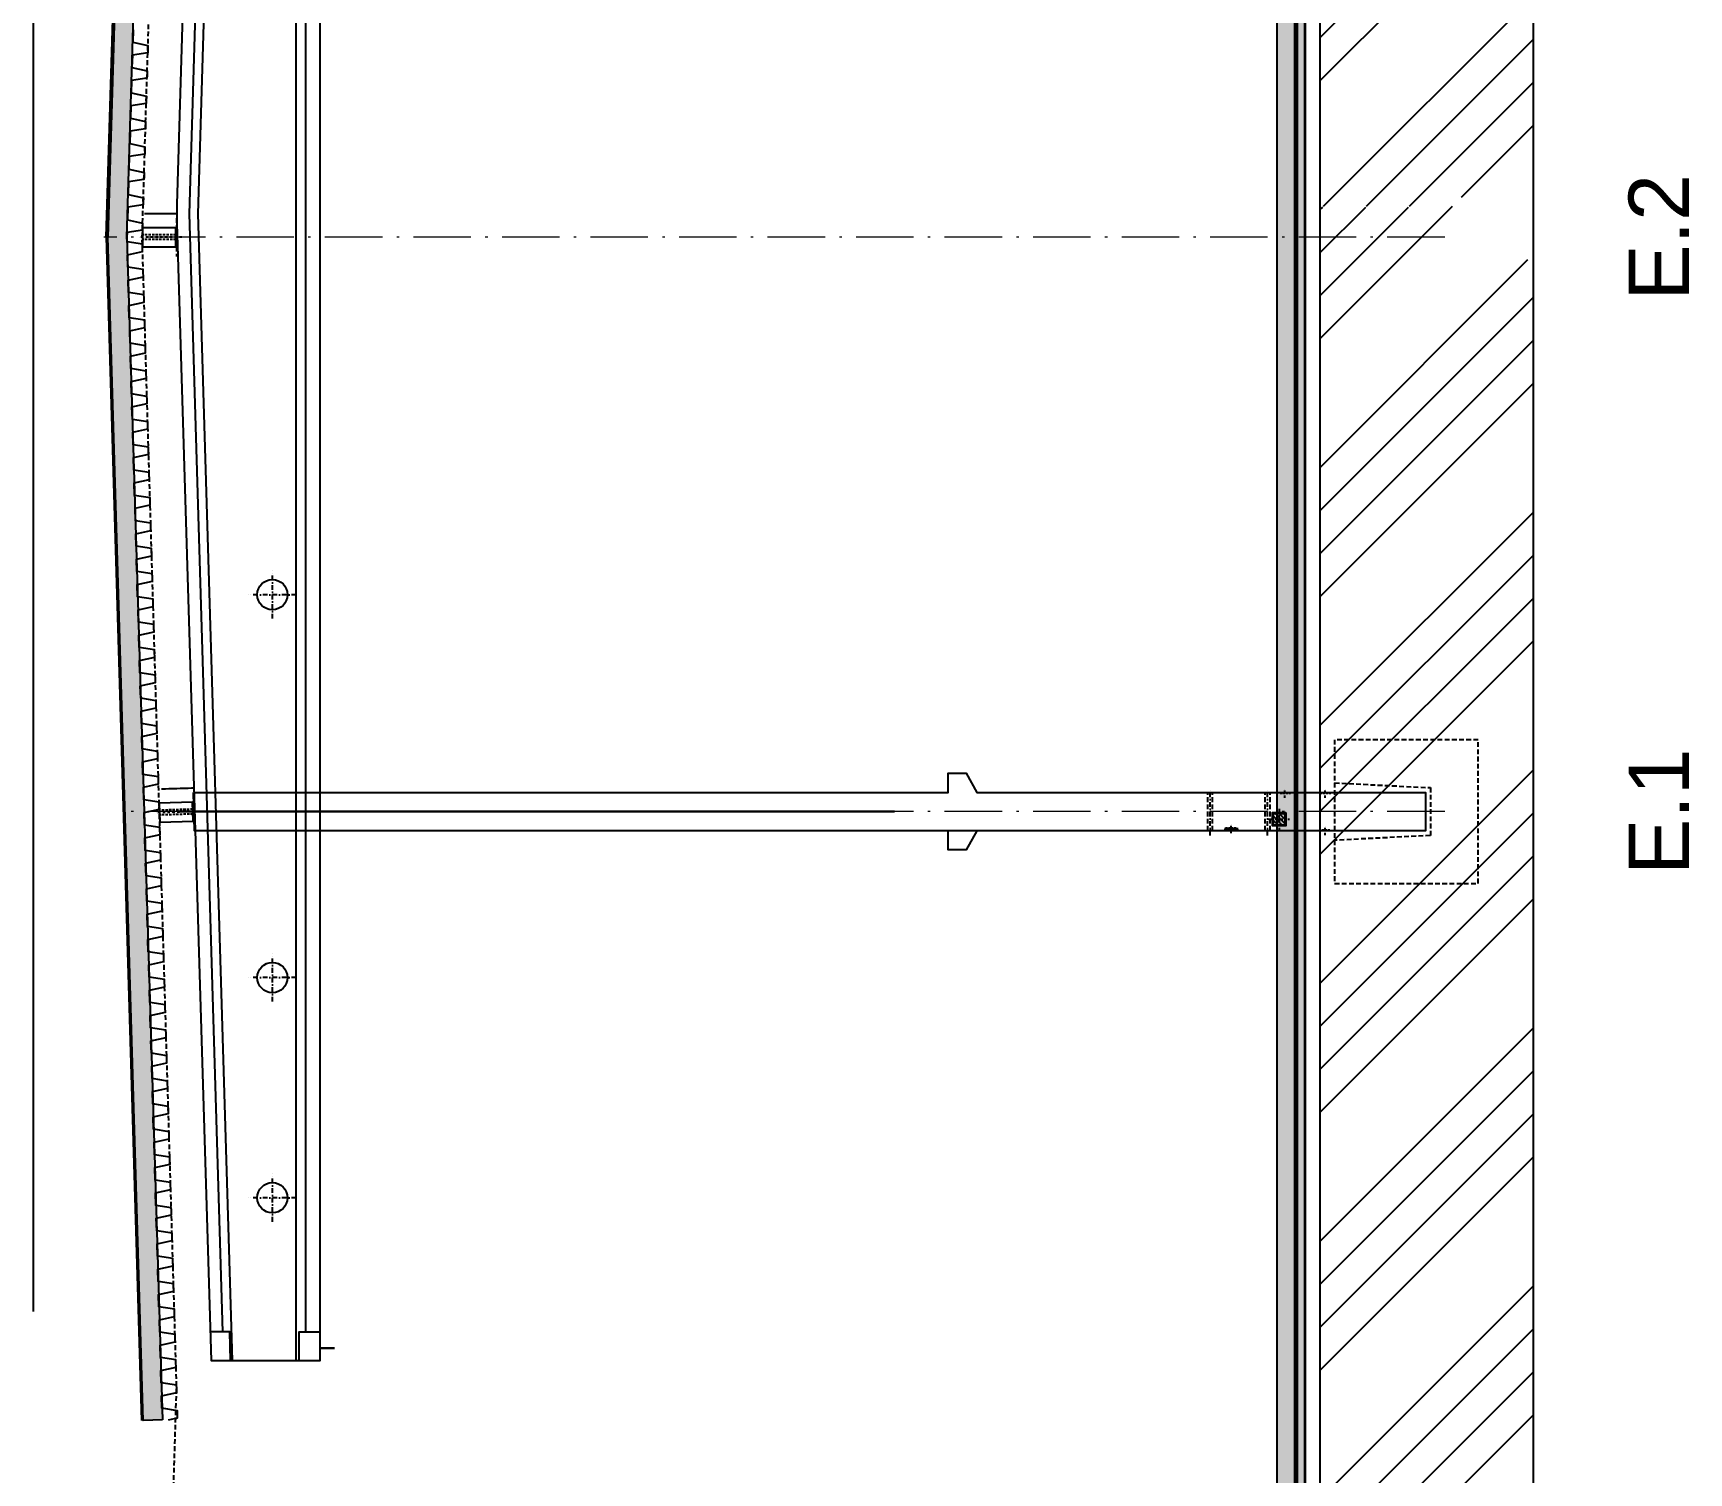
# Model space of a CAD drawing. Header units: millimetres. Extents: x 325046 to 1268204, y 1875583 to 2761998.
# Drawn here: x 1247475 to 1264777, y 2565985 to 2581025 of the extents above; entities that cross this region are included whole.
import ezdxf
from ezdxf.enums import TextEntityAlignment as Align

# ---------------------------------------------------------------- set-up
doc = ezdxf.new("R2010")
doc.units = ezdxf.units.MM
doc.header["$LTSCALE"] = 100
for name, pattern in [('ACAD_ISO10W100', [18.5, 12, -3, 0.5, -3]), ('DASHDOT', [1, 0.5, -0.25, 0, -0.25]), ('DASHED', [0.75, 0.5, -0.25])]:
    doc.linetypes.add(name, pattern=pattern)
for name, color, linetype in [('005', 9, 'Continuous'), ('025', 1, 'Continuous'), ('035', 7, 'Continuous'), ('DEHA', 2, 'Continuous'), ('KOTY', 2, 'Continuous'), ('kóty 100', 5, 'Continuous'), ('PŘÍČKY - ZDĚNÉ', 4, 'Continuous'), ('ŠRAF-TERÉN', 34, 'Continuous'), ('ŽB - MONOLIT', 4, 'Continuous'), ('ŽB - PREFA', 3, 'Continuous')]:
    doc.layers.add(name, color=color, linetype=linetype)
for name, color, linetype, lineweight, true_color in [('IZOLACE - H', 7, 'Continuous', 9, 0x525252), ('PŘÍČKY - SDK', 7, 'Continuous', 30, 0x6a1174), ('TRAPÉZ -  KRYTINA', 7, 'Continuous', 25, 0x005875)]:
    doc.layers.add(name, color=color, linetype=linetype, lineweight=lineweight, true_color=true_color)
for name, color, linetype, true_color in [('Izolace tepelná', 7, 'Continuous', 0xfdf0ce), ('Popis OS', 7, 'Continuous', 0xbd0a5d), ('Příprava na dock', 7, 'Continuous', 0x616161), ('ŽB - Šraf-monol', 7, 'Continuous', 0x6bc2a4)]:
    doc.layers.add(name, color=color, linetype=linetype, true_color=true_color)
doc.layers.add('Objekty - osy', color=5, linetype='ACAD_ISO10W100', lineweight=20)
doc.styles.add('ARIL-TENKÝ', font='arial.ttf')

# ---------------------------------------------------------------- blocks, each defined once
blk = doc.blocks.new('hlavice 4 pohled')
at = {"layer": 'Příprava na dock', "linetype": 'DASHED'}
blk.add_lwpolyline([(2018455, -5355778), (2018455, -5354278), (2016955, -5354278), (2016955, -5355778)], close=True, dxfattribs=at)
blk.add_lwpolyline([(2018005, -5354278), (2017955, -5355278), (2017455, -5355278), (2017405, -5354278)], dxfattribs=at)
blk = doc.blocks.new('V3 POHL')
at = {"layer": '005', "linetype": 'DASHDOT'}
for points in [[(1939746, -5358205), (1939746, -5358705), (1939746, -5358705)], [(1939996, -5358455), (1939496, -5358455), (1939496, -5358455)], [(1939746, -5360505), (1939746, -5361005), (1939746, -5361005)], [(1939996, -5360755), (1939496, -5360755), (1939496, -5360755)], [(1939746, -5364505), (1939746, -5365005), (1939746, -5365005)], [(1939996, -5364755), (1939496, -5364755), (1939496, -5364755)], [(1939746, -5372965), (1939746, -5372465), (1939746, -5372465)], [(1939996, -5372715), (1939496, -5372715), (1939496, -5372715)], [(1939746, -5376965), (1939746, -5376465), (1939746, -5376465)], [(1939996, -5376715), (1939496, -5376715), (1939496, -5376715)], [(1939746, -5379265), (1939746, -5378765), (1939746, -5378765)], [(1939996, -5379015), (1939496, -5379015), (1939496, -5379015)]]:
    blk.add_lwpolyline(points, dxfattribs=at)
at = {"layer": '025', "linetype": 'DASHED'}
for points, const_width in [([(1940396, -5356835), (1940246, -5356835)], 25), ([(1938926, -5362735), (1938586, -5362725)], 20), ([(1938749, -5368735), (1938409, -5368735)], 20), ([(1938926, -5374735), (1938586, -5374745)], 20), ([(1940396, -5380585), (1940246, -5380585)], 25)]:
    blk.add_lwpolyline(points, dxfattribs=dict(at, const_width=const_width))
at = {"layer": '025', "linetype": 'DASHED', "ltscale": 0.5}
blk.add_lwpolyline([(1939065, -5358095), (1939062, -5358195), (1939112, -5358197), (1939115, -5358097)], close=True, dxfattribs=at)
at = {"layer": '035', "ltscale": 0.5}
blk.add_lwpolyline([(1939146, -5356805), (1939104, -5356805), (1938749, -5368634), (1938749, -5368836), (1939105, -5380715), (1940246, -5380715), (1940246, -5356705), (1939146, -5356705), (1939146, -5356805)], close=True, dxfattribs=at)
for points in [[(1939326, -5356705), (1938966, -5368735), (1939325, -5380715)], [(1939311, -5356705), (1939302, -5357005), (1939098, -5357005)], [(1939976, -5380715), (1939976, -5380715), (1939996, -5380715), (1939996, -5356705), (1939976, -5356705), (1939976, -5356705)], [(1940026, -5356705), (1940026, -5357005), (1940246, -5357005)], [(1939228, -5357005), (1938876, -5368735), (1939226, -5380415)], [(1940096, -5380415), (1940096, -5357005)], [(1939309, -5380715), (1939300, -5380415), (1939096, -5380415)], [(1940026, -5380715), (1940026, -5380415), (1940246, -5380415)]]:
    blk.add_lwpolyline(points, dxfattribs=at)
for centre in [(1939746, -5358455), (1939746, -5360755), (1939746, -5364755), (1939746, -5372715), (1939746, -5376715), (1939746, -5379015)]:
    blk.add_circle(centre, 158, dxfattribs=at)
at = {"layer": 'DEHA', "color": 3, "linetype": 'DASHDOT'}
blk.add_lwpolyline([(1938964, -5358145), (1939164, -5358145)], dxfattribs=at)

msp = doc.modelspace()

# ---------------------------------------------------------------- hatches: boundary and pattern name
at = {"layer": 'Izolace tepelná'}
h = msp.add_hatch(color=256, dxfattribs=at)
h.dxf.hatch_style = 1
h.paths.add_polyline_path([(1248437.7, 2584981.3), (1248257.8, 2578984), (1248457.7, 2578978), (1248637.6, 2584975.3)])
h.paths.add_polyline_path([(1248617.7, 2590978.6), (1248437.7, 2584981.3), (1248637.6, 2584975.3), (1248639.4, 2585033.1), (1248817.6, 2590972.6)])
h.paths.add_polyline_path([(1248625.9, 2591253.5), (1248617.7, 2590978.6), (1248817.6, 2590972.6), (1248825.8, 2591247.5)])
h.paths.add_polyline_path([(1248455.2, 2578892.7), (1248255.1, 2578892.7), (1248257.8, 2578984), (1248457.7, 2578978)])
h = msp.add_hatch(color=256, dxfattribs=at)
h.dxf.hatch_style = 1
h.paths.add_polyline_path([(1260685.4, 2558918.5), (1260768, 2559063.8), (1260765.4, 2591242.7), (1260685.4, 2591242.7)])
h = msp.add_hatch(color=256, dxfattribs=at)
h.dxf.hatch_style = 1
h.paths.add_polyline_path([(1248437.7, 2572804.1), (1248257.8, 2578801.4), (1248457.7, 2578807.4), (1248637.6, 2572810.1)])
h.paths.add_polyline_path([(1248617.7, 2566806.8), (1248437.7, 2572804.1), (1248637.6, 2572810.1), (1248639.4, 2572752.4), (1248817.6, 2566812.8)])
h.paths.add_polyline_path([(1248625.9, 2566531.9), (1248617.7, 2566806.8), (1248817.6, 2566812.8), (1248825.8, 2566537.9)])
h.paths.add_polyline_path([(1248455.2, 2578892.7), (1248255.1, 2578892.7), (1248257.8, 2578801.4), (1248457.7, 2578807.4)])
at = {"layer": 'Příprava na dock'}
h = msp.add_hatch(dxfattribs=at)
h.set_pattern_fill('ANSI31', color=256, scale=250, angle=270)
h.set_pattern_definition([(315, (5874961.077, 2082741.14), (22.09708691, 22.09708691), [])])
h.paths.add_polyline_path([(1260555.4, 2572872.7), (1260555.4, 2572752.7), (1260435.4, 2572752.7), (1260435.4, 2572872.7)])
at = {"layer": 'ŠRAF-TERÉN'}
h = msp.add_hatch(dxfattribs=at)
h.set_pattern_fill('ANSI34', color=256, scale=100, angle=180, style=0)
h.set_pattern_definition([(225, (3780842.9, 1468831.5), (1347.0384, -1347.0384), []), (225, (3780393.9, 1468831.5), (1347.0384, -1347.0384), []), (225, (3779944.9, 1468831.5), (1347.0384, -1347.0384), []), (225, (3779495.9, 1468831.5), (1347.0384, -1347.0384), [])])
h.paths.add_polyline_path([(1260925.4, 2590742.7), (1260925.4, 2585167.7), (1262275.4, 2585167.7), (1262275.4, 2585717.7), (1263149.8, 2585717.7), (1263149.8, 2590242.7), (1262275.4, 2590242.7), (1262275.4, 2590742.7)])
h.paths.add_polyline_path([(1261234.3, 2596248.2), (1261075.4, 2592447.7), (1261075.4, 2591734.2), (1261273.8, 2591580.2), (1261273.8, 2591242.7), (1262275.4, 2591242.7), (1262275.4, 2591742.7), (1263149.8, 2591742.7), (1263149.8, 2596248.2)])
h.paths.add_polyline_path([(1260925.4, 2579217.7), (1262275.4, 2579217.7), (1262275.4, 2579717.7), (1263149.8, 2579717.7), (1263149.8, 2584217.7), (1262275.4, 2584217.7), (1262275.4, 2584767.7), (1262235.4, 2584767.7), (1262235.4, 2584767.7), (1262115.4, 2584767.7), (1260925.4, 2584767.7)])
h.paths.add_polyline_path([(1260925.4, 2578967.7), (1262275.4, 2578967.7), (1262275.4, 2579217.7), (1262235.4, 2579217.7), (1262235.4, 2579207.7), (1262115.4, 2579207.7), (1260925.4, 2579208.6)])
h.paths.add_polyline_path([(1260925.4, 2578967.7), (1260925.4, 2578717.7), (1262115.4, 2578717.7), (1262115.4, 2578727.7), (1262235.4, 2578727.7), (1262275.4, 2578727.3), (1262275.4, 2578967.7)])
h.paths.add_polyline_path([(1260925.4, 2559063.8), (1263149.8, 2559063.8), (1263149.8, 2578217.7), (1262275.4, 2578217.7), (1262275.4, 2578717.7), (1262235.4, 2578717.7), (1262235.4, 2578717.7), (1262115.4, 2578717.7), (1260925.4, 2578717.7)])
h.paths.add_polyline_path([(1262275.4, 2578617.7), (1262275.4, 2578217.7), (1263149.8, 2578217.7), (1263149.8, 2578661.4)], flags=17)
h.paths.add_polyline_path([(1262275.4, 2578967.7), (1262275.4, 2578717.7), (1263149.8, 2578717.7), (1263149.8, 2578967.7)])
h.paths.add_polyline_path([(1262275.4, 2579217.7), (1262275.4, 2578967.7), (1263149.8, 2578967.7), (1263149.8, 2579217.7)])
h.paths.add_polyline_path([(1262275.4, 2579717.7), (1262275.4, 2579317.7), (1263149.8, 2579274), (1263149.8, 2579717.7)], flags=17)
h.paths.add_polyline_path([(1262275.4, 2584667.7), (1262275.4, 2584217.7), (1263149.8, 2584217.7), (1263149.8, 2584711.4)], flags=17)
h.paths.add_polyline_path([(1262275.4, 2584967.7), (1262275.4, 2584767.7), (1263149.8, 2584767.7), (1263149.8, 2584967.7)])
h.paths.add_polyline_path([(1262275.4, 2585167.7), (1262275.4, 2584967.7), (1263149.8, 2584967.7), (1263149.8, 2585167.7)])
h.paths.add_polyline_path([(1262275.4, 2585717.7), (1262275.4, 2585267.7), (1263149.8, 2585224), (1263149.8, 2585717.7)], flags=17)
h.paths.add_polyline_path([(1262275.4, 2590642.7), (1262275.4, 2590242.7), (1263149.8, 2590242.7), (1263149.8, 2590686.4)], flags=17)
h.paths.add_polyline_path([(1262275.4, 2590967.7), (1262275.4, 2590742.7), (1263149.8, 2590742.7), (1263149.8, 2590967.7)])
h.paths.add_polyline_path([(1262275.4, 2591242.7), (1262275.4, 2590967.7), (1263149.8, 2590967.7), (1263149.8, 2591242.7)])
h.paths.add_polyline_path([(1262275.4, 2591742.7), (1262275.4, 2591342.7), (1263149.8, 2591299), (1263149.8, 2591742.7)], flags=17)
at = {"layer": 'ŽB - Šraf-monol'}
msp.add_hatch(color=256, dxfattribs=at).paths.add_polyline_path([(1260475.4, 2559144.3), (1260655.4, 2559063.8), (1260655.4, 2591242.7), (1260475.4, 2591242.7)])

# ---------------------------------------------------------------- linework, layer by layer
at = {"layer": '025', "linetype": 'DASHED', "ltscale": 0.4}
for points in [[(1260495.4, 2573092.7), (1260615.4, 2573092.7), (1260615.4, 2573082.7), (1260495.4, 2573082.7), (1260495.4, 2573092.7)], [(1260915.4, 2573092.7), (1261035.4, 2573092.7), (1261035.4, 2573082.7), (1260915.4, 2573082.7), (1260915.4, 2573092.7)], [(1259935.4, 2572722.7), (1260055.4, 2572722.7), (1260055.4, 2572712.7), (1259935.4, 2572712.7), (1259935.4, 2572722.7)], [(1260915.4, 2572702.7), (1261035.4, 2572702.7), (1261035.4, 2572692.7), (1260915.4, 2572692.7), (1260915.4, 2572702.7)]]:
    msp.add_lwpolyline(points, dxfattribs=at)
at = {"layer": '025'}
msp.add_lwpolyline([(1260555.4, 2572872.7), (1260555.4, 2572752.7), (1260435.4, 2572752.7), (1260435.4, 2572872.7), (1260555.4, 2572872.7)], dxfattribs=at)
at = {"layer": '035', "linetype": 'DASHED'}
for points in [[(1248975.4, 2579092.7), (1248975.4, 2578692.7)], [(1259750.4, 2572692.7), (1259750.4, 2573092.7)], [(1259800.4, 2572692.7), (1259800.4, 2573092.7)], [(1260350.4, 2572692.7), (1260350.4, 2573092.7)], [(1260400.4, 2572692.7), (1260400.4, 2573092.7)]]:
    msp.add_lwpolyline(points, dxfattribs=at)
at = {"layer": '035', "linetype": 'DASHED', "ltscale": 0.5}
for points in [[(1248968.4, 2578917.7), (1248618.4, 2578917.7)], [(1248968.4, 2578867.7), (1248618.4, 2578867.7)], [(1249144.7, 2572917.4), (1248794.8, 2572906.9)], [(1249146.2, 2572867.5), (1248796.3, 2572857)]]:
    msp.add_lwpolyline(points, dxfattribs=at)
at = {"layer": '035', "ltscale": 0.5}
msp.add_lwpolyline([(1249150.4, 2573092.7), (1257035.4, 2573092.7), (1257035.4, 2573292.7), (1257225.4, 2573292.7), (1257335.4, 2573092.7), (1262025.4, 2573092.7), (1262025.4, 2572692.7), (1257335.4, 2572692.7), (1257225.4, 2572492.7), (1257035.4, 2572492.7), (1257035.4, 2572692.7), (1249162.4, 2572692.7), (1249150.4, 2573092.7)], dxfattribs=at)
at = {"layer": '035'}
msp.add_lwpolyline([(1260565.4, 2572882.7), (1260565.4, 2572742.7), (1260425.4, 2572742.7), (1260425.4, 2572882.7)], close=True, dxfattribs=at)
for points in [[(1260435.4, 2572872.7), (1260425.4, 2572882.7)], [(1260435.4, 2572752.7), (1260425.4, 2572742.7)], [(1260555.4, 2572872.7), (1260565.4, 2572882.7)], [(1260555.4, 2572752.7), (1260565.4, 2572742.7)]]:
    msp.add_lwpolyline(points, dxfattribs=at)
at = {"layer": '035', "linetype": 'DASHED', "ltscale": 0.4}
msp.add_lwpolyline([(1259925.4, 2572692.7), (1259925.4, 2572692.7), (1259935.4, 2572712.7), (1260055.4, 2572712.7), (1260065.4, 2572692.7)], dxfattribs=at)
at = {"layer": 'IZOLACE - H', "linetype": 'ByBlock', "ltscale": 1000}
for q in [(1248605.9, 2591254.1), (1248605.9, 2566531.3)]:
    msp.add_line((1248235.1, 2578892.7), q, dxfattribs=at)
at = {"layer": 'IZOLACE - H', "linetype": 'DASHED', "ltscale": 10, "const_width": 20}
for points in [[(1248245.1, 2578892.7), (1248615.9, 2591253.8)], [(1248245.1, 2578892.7), (1248615.9, 2566531.6)]]:
    msp.add_lwpolyline(points, dxfattribs=at)
at = {"layer": 'IZOLACE - H', "linetype": 'DASHED', "ltscale": 5, "const_width": 20, "flags": 128}
msp.add_lwpolyline([(1260675.4, 2591242.7), (1260675.4, 2559063.8)], dxfattribs=at)
at = {"layer": 'IZOLACE - H', "linetype": 'ByBlock', "ltscale": 1000, "flags": 128}
for points in [[(1260665.4, 2591242.7), (1260665.4, 2559063.8)], [(1260685.4, 2591242.7), (1260685.4, 2559063.8)]]:
    msp.add_lwpolyline(points, dxfattribs=at)
at = {"layer": 'Izolace tepelná'}
for points in [[(1248825.8, 2591247.5), (1248625.9, 2591253.5), (1248255.1, 2578892.7)], [(1248455.2, 2578892.7), (1248825.8, 2591247.5)], [(1260765.4, 2559063.8), (1260765.4, 2591242.7), (1260685.4, 2591242.7)], [(1260685.4, 2591242.7), (1260685.4, 2559063.8)], [(1248825.8, 2566537.9), (1248625.9, 2566531.9), (1248255.1, 2578892.7)], [(1248455.2, 2578892.7), (1248825.8, 2566537.9)]]:
    msp.add_lwpolyline(points, dxfattribs=at)
at = {"layer": 'kóty 100'}
msp.add_line((1247475.4, 2591362.7), (1247475.4, 2567670.4), dxfattribs=at)
at = {"layer": 'Objekty - osy', "ltscale": 0.5}
for points in [[(1262225.4, 2578892.7), (1248215.1, 2578892.7)], [(1262225.4, 2572892.7), (1248395.1, 2572892.7)]]:
    msp.add_lwpolyline(points, dxfattribs=at)
at = {"layer": 'Příprava na dock', "linetype": 'DASHED'}
msp.add_lwpolyline([(1248984.2, 2542592.7), (1248615.2, 2554892.7), (1248975.2, 2566892.7), (1248615.2, 2578892.7), (1248985.7, 2591242.7)], dxfattribs=at)
at = {"layer": 'Příprava na dock', "linetype": 'DASHDOT', "ltscale": 0.5}
for points in [[(1249028.4, 2578892.7), (1248588.4, 2578892.7)], [(1260555.4, 2573037.7), (1260555.4, 2573137.7)], [(1260975.4, 2573037.7), (1260975.4, 2573137.7)], [(1249205.4, 2572894.2), (1248765.6, 2572881)], [(1259995.4, 2572667.7), (1259995.4, 2572767.7)], [(1260975.4, 2572647.7), (1260975.4, 2572747.7)]]:
    msp.add_lwpolyline(points, dxfattribs=at)
at = {"layer": 'Příprava na dock', "linetype": 'DASHDOT'}
for points in [[(1259775.4, 2572642.7), (1259775.4, 2573142.7)], [(1260375.4, 2572642.7), (1260375.4, 2573142.7)], [(1260495.4, 2572922.7), (1260495.4, 2572702.7)], [(1260385.4, 2572812.7), (1260605.4, 2572812.7)]]:
    msp.add_lwpolyline(points, dxfattribs=at)
at = {"layer": 'PŘÍČKY - SDK'}
for p, q in [((1260768, 2591242.7), (1260768, 2559063.8)), ((1256475.4, 2572892.7), (1248985.4, 2572892.7))]:
    msp.add_line(p, q, dxfattribs=at)
at = {"layer": 'PŘÍČKY - ZDĚNÉ'}
msp.add_line((1260475.4, 2572692.7), (1256825.4, 2572692.7), dxfattribs=at)
at = {"layer": 'TRAPÉZ -  KRYTINA', "flags": 128}
for points in [[(1248520.2, 2581059.9), (1248516.3, 2580929.9), (1248675.3, 2580895.1), (1248673.8, 2580845.2), (1248673.1, 2580820.2), (1248512.2, 2580795), (1248508.3, 2580665), (1248667.4, 2580630.3), (1248665.9, 2580580.3), (1248665.1, 2580555.3), (1248504.3, 2580530.1), (1248500.4, 2580400.2), (1248659.4, 2580365.4), (1248657.9, 2580315.4), (1248657.2, 2580290.4), (1248496.3, 2580265.2), (1248492.4, 2580135.3), (1248651.5, 2580100.5), (1248650, 2580050.5), (1248649.2, 2580025.5), (1248488.4, 2580000.3), (1248484.5, 2579870.4), (1248643.5, 2579835.6), (1248642, 2579785.6), (1248641.3, 2579760.6), (1248480.5, 2579735.5), (1248476.6, 2579605.5), (1248635.6, 2579570.7), (1248634.1, 2579520.8), (1248633.3, 2579495.8), (1248472.5, 2579470.6), (1248468.6, 2579340.6), (1248627.6, 2579305.9), (1248626.1, 2579255.9), (1248625.4, 2579230.9), (1248464.6, 2579205.7), (1248460.7, 2579075.8), (1248619.7, 2579041), (1248618.2, 2578991), (1248617.4, 2578966), (1248456.6, 2578940.8), (1248455.2, 2578892.7)], [(1248891.4, 2566539.4), (1248985.2, 2566560), (1248983.7, 2566609.9), (1248983, 2566634.9), (1248822.1, 2566660.1), (1248818.2, 2566790.1), (1248977.3, 2566824.8), (1248975.8, 2566874.8), (1248975, 2566899.8), (1248814.2, 2566925), (1248810.3, 2567054.9), (1248969.3, 2567089.7), (1248967.8, 2567139.7), (1248967.1, 2567164.7), (1248806.3, 2567189.9), (1248802.4, 2567319.8), (1248961.4, 2567354.6), (1248959.9, 2567404.6), (1248959.1, 2567429.6), (1248798.3, 2567454.8), (1248794.4, 2567584.7), (1248953.4, 2567619.5), (1248951.9, 2567669.5), (1248951.2, 2567694.4), (1248790.4, 2567719.6), (1248786.5, 2567849.6), (1248945.5, 2567884.4), (1248944, 2567934.3), (1248943.2, 2567959.3), (1248782.4, 2567984.5), (1248778.5, 2568114.5), (1248937.5, 2568149.2), (1248936, 2568199.2), (1248935.3, 2568224.2), (1248774.5, 2568249.4), (1248770.6, 2568379.3), (1248929.6, 2568414.1), (1248928.1, 2568464.1), (1248927.4, 2568489.1), (1248766.5, 2568514.3), (1248762.6, 2568644.2), (1248921.7, 2568679), (1248920.2, 2568729), (1248919.4, 2568754), (1248758.6, 2568779.2), (1248754.7, 2568909.1), (1248913.7, 2568943.9), (1248912.2, 2568993.9), (1248911.5, 2569018.9), (1248750.6, 2569044), (1248746.7, 2569174), (1248905.8, 2569208.8), (1248904.3, 2569258.7), (1248903.5, 2569283.7), (1248742.7, 2569308.9), (1248738.8, 2569438.9), (1248897.8, 2569473.6), (1248896.3, 2569523.6), (1248895.6, 2569548.6), (1248734.7, 2569573.8), (1248730.8, 2569703.7), (1248889.9, 2569738.5), (1248888.4, 2569788.5), (1248887.6, 2569813.5), (1248726.8, 2569838.7), (1248722.9, 2569968.6), (1248881.9, 2570003.4), (1248880.4, 2570053.4), (1248879.7, 2570078.4), (1248718.8, 2570103.6), (1248714.9, 2570233.5), (1248874, 2570268.3), (1248872.5, 2570318.3), (1248871.7, 2570343.3), (1248710.9, 2570368.4), (1248707, 2570498.4), (1248866, 2570533.2), (1248864.5, 2570583.1), (1248863.8, 2570608.1), (1248703, 2570633.3), (1248699.1, 2570763.3), (1248858.1, 2570798.1), (1248856.6, 2570848), (1248855.8, 2570873), (1248695, 2570898.2), (1248691.1, 2571028.1), (1248850.1, 2571062.9), (1248848.6, 2571112.9), (1248847.9, 2571137.9), (1248687.1, 2571163.1), (1248683.2, 2571293), (1248842.2, 2571327.8), (1248840.7, 2571377.8), (1248839.9, 2571402.8), (1248679.1, 2571428), (1248675.2, 2571557.9), (1248834.2, 2571592.7), (1248832.7, 2571642.7), (1248832, 2571667.7), (1248671.2, 2571692.8), (1248667.3, 2571822.8), (1248826.3, 2571857.6), (1248824.8, 2571907.6), (1248824, 2571932.5), (1248663.2, 2571957.7), (1248659.3, 2572087.7), (1248818.3, 2572122.5), (1248816.9, 2572172.4), (1248816.1, 2572197.4), (1248655.3, 2572222.6), (1248651.4, 2572352.6), (1248810.4, 2572387.3), (1248808.9, 2572437.3), (1248808.2, 2572462.3), (1248647.3, 2572487.5), (1248643.4, 2572617.4), (1248802.5, 2572652.2), (1248801, 2572702.2), (1248800.2, 2572727.2), (1248639.4, 2572752.4), (1248635.5, 2572882.3), (1248794.5, 2572917.1), (1248793, 2572967.1), (1248792.3, 2572992.1), (1248631.4, 2573017.3), (1248627.5, 2573147.2), (1248786.6, 2573182), (1248785.1, 2573232), (1248784.3, 2573256.9), (1248623.5, 2573282.1), (1248619.6, 2573412.1), (1248778.6, 2573446.9), (1248777.1, 2573496.8), (1248776.4, 2573521.8), (1248615.5, 2573547), (1248611.6, 2573677), (1248770.7, 2573711.7), (1248769.2, 2573761.7), (1248768.4, 2573786.7), (1248607.6, 2573811.9), (1248603.7, 2573941.8), (1248762.7, 2573976.6), (1248761.2, 2574026.6), (1248760.5, 2574051.6), (1248599.6, 2574076.8), (1248595.7, 2574206.7), (1248754.8, 2574241.5), (1248753.3, 2574291.5), (1248752.5, 2574316.5), (1248591.7, 2574341.7), (1248587.8, 2574471.6), (1248746.8, 2574506.4), (1248745.3, 2574556.4), (1248744.6, 2574581.3), (1248583.8, 2574606.5), (1248579.9, 2574736.5), (1248738.9, 2574771.3), (1248737.4, 2574821.2), (1248736.6, 2574846.2), (1248575.8, 2574871.4), (1248571.9, 2575001.4), (1248730.9, 2575036.1), (1248729.4, 2575086.1), (1248728.7, 2575111.1), (1248567.9, 2575136.3), (1248564, 2575266.2), (1248723, 2575301), (1248721.5, 2575351), (1248720.7, 2575376), (1248559.9, 2575401.2), (1248556, 2575531.1), (1248715, 2575565.9), (1248713.5, 2575615.9), (1248712.8, 2575640.9), (1248552, 2575666.1), (1248548.1, 2575796), (1248707.1, 2575830.8), (1248705.6, 2575880.8), (1248704.9, 2575905.8), (1248544, 2575930.9), (1248540.1, 2576060.9), (1248699.2, 2576095.7), (1248697.7, 2576145.6), (1248696.9, 2576170.6), (1248536.1, 2576195.8), (1248532.2, 2576325.8), (1248691.2, 2576360.5), (1248689.7, 2576410.5), (1248689, 2576435.5), (1248528.1, 2576460.7), (1248524.2, 2576590.6), (1248683.3, 2576625.4), (1248681.8, 2576675.4), (1248681, 2576700.4), (1248520.2, 2576725.6), (1248516.3, 2576855.5), (1248675.3, 2576890.3), (1248673.8, 2576940.3), (1248673.1, 2576965.3), (1248512.2, 2576990.5), (1248508.3, 2577120.4), (1248667.4, 2577155.2), (1248665.9, 2577205.2), (1248665.1, 2577230.2), (1248504.3, 2577255.3), (1248500.4, 2577385.3), (1248659.4, 2577420.1), (1248657.9, 2577470), (1248657.2, 2577495), (1248496.3, 2577520.2), (1248492.4, 2577650.2), (1248651.5, 2577685), (1248650, 2577734.9), (1248649.2, 2577759.9), (1248488.4, 2577785.1), (1248484.5, 2577915), (1248643.5, 2577949.8), (1248642, 2577999.8), (1248641.3, 2578024.8), (1248480.5, 2578050), (1248476.6, 2578179.9), (1248635.6, 2578214.7), (1248634.1, 2578264.7), (1248633.3, 2578289.7), (1248472.5, 2578314.9), (1248468.6, 2578444.8), (1248627.6, 2578479.6), (1248626.1, 2578529.6), (1248625.4, 2578554.6), (1248464.6, 2578579.7), (1248460.7, 2578709.7), (1248619.7, 2578744.5), (1248618.2, 2578794.5), (1248617.4, 2578819.4), (1248456.6, 2578844.6), (1248455.2, 2578892.7)]]:
    msp.add_lwpolyline(points, dxfattribs=at)
at = {"layer": 'ŠRAF-TERÉN', "flags": 128}
for points in [[(1260655.4, 2596248.2), (1263149.8, 2596248.2), (1263149.8, 2559063.8)], [(1260925.4, 2559063.8), (1260925.4, 2590829.3), (1261273.8, 2591101.8), (1261273.8, 2591580.2), (1261075.4, 2591734.2), (1261075.4, 2592447.7), (1261234.3, 2596248.2)]]:
    msp.add_lwpolyline(points, dxfattribs=at)
at = {"layer": 'ŽB - MONOLIT', "ltscale": 30}
msp.add_lwpolyline([(1260475.4, 2559063.8), (1260475.4, 2591242.7), (1260655.4, 2591242.7), (1260655.4, 2559063.8)], dxfattribs=at)
at = {"layer": 'ŽB - PREFA'}
for points in [[(1248618.4, 2578992.7), (1248618.4, 2578992.7), (1248618.4, 2578992.7), (1248618.4, 2578992.7), (1248618.4, 2578792.7), (1248618.4, 2578792.7), (1248618.4, 2578792.7), (1248968.4, 2578792.7), (1248968.4, 2578992.7)], [(1248792.6, 2572981.9), (1248792.6, 2572981.9), (1248792.6, 2572981.9), (1248792.6, 2572981.9), (1248798.6, 2572782), (1248798.6, 2572782), (1248798.6, 2572782), (1249148.4, 2572792.5), (1249142.4, 2572992.4)]]:
    msp.add_lwpolyline(points, close=True, dxfattribs=at)

# ---------------------------------------------------------------- block references
at = {"layer": '035'}
msp.add_blockref('V3 POHL', (-689770.6, 7947873.9), dxfattribs=at)
at = {"layer": 'KOTY', "rotation": 90}
msp.add_blockref('hlavice 4 pohled', (-4093202.5, 555187.9), dxfattribs=at)

# ---------------------------------------------------------------- texts
at = {"layer": 'Popis OS', "linetype": 'ByBlock', "style": 'ARIL-TENKÝ'}
for s, p in [('E.2', (1264462, 2578892.7)), ('E.1', (1264462, 2572892.7))]:
    msp.add_text(s, height=630, rotation=90, dxfattribs=at).set_placement(p, align=Align.MIDDLE_CENTER)

doc.saveas('drawing.dxf')
